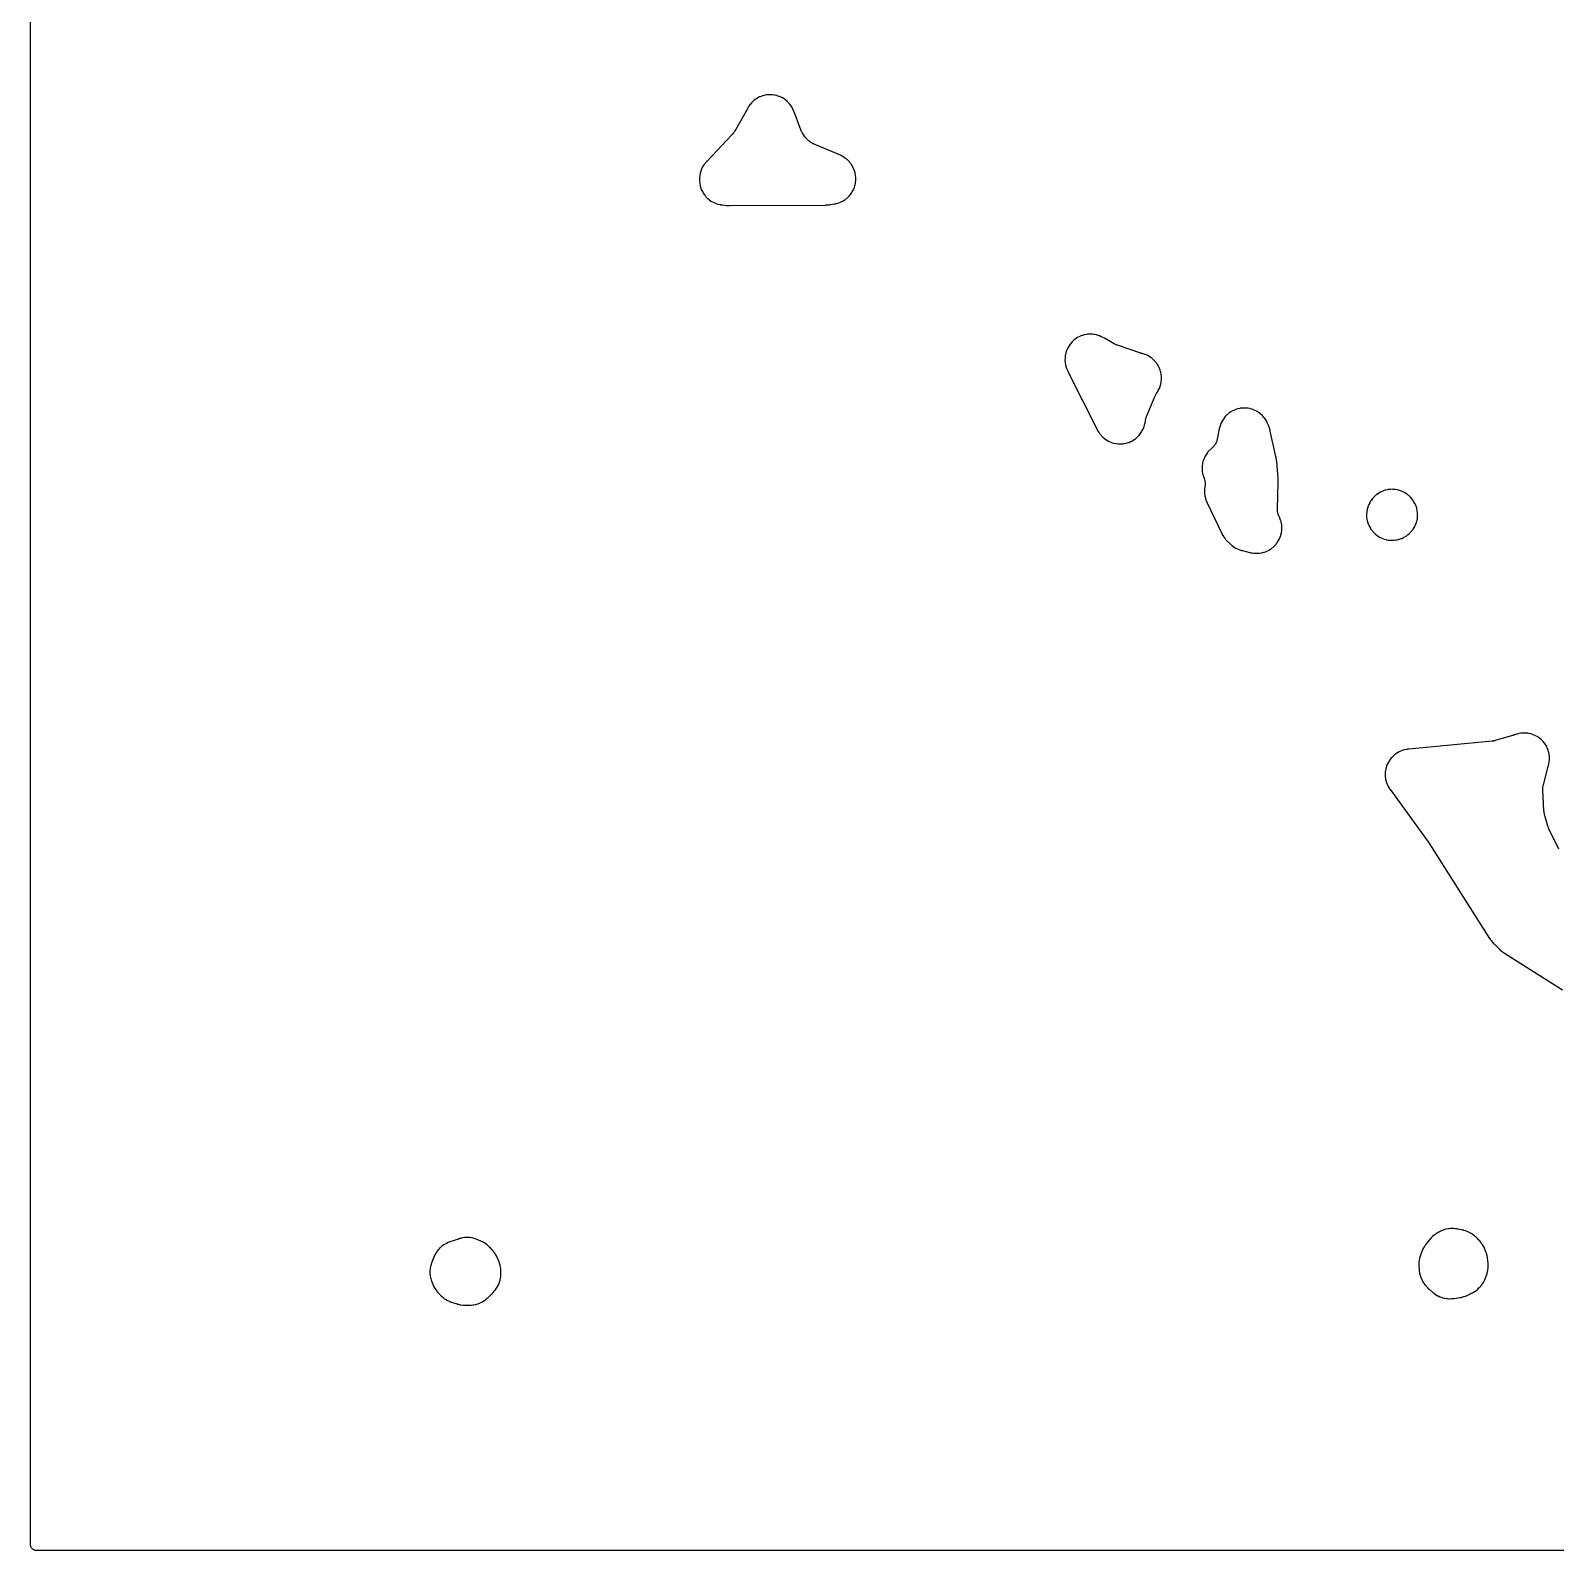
# Model space of a CAD drawing. Header units: millimetres. Extents: x 0 to 300, y 0 to 300.
# Drawn here: x -0.1 to 150.5, y -0.1 to 150 of the extents above; entities that cross this region are included whole.
import ezdxf

# ---------------------------------------------------------------- set-up
doc = ezdxf.new("R2010")
doc.units = ezdxf.units.MM
doc.layers.add('CUT', color=7, linetype='CONTINUOUS')

msp = doc.modelspace()

# ---------------------------------------------------------------- linework, layer by layer
at = {"layer": 'CUT'}
for points in [[(298.5625, -0.0625), (1.4375, -0.0625), (0.5522, -0.0625), (0.4788, -0.0589), (0.4206, -0.0503), (0.3635, -0.036), (0.3082, -0.0162), (0.255, 0.009), (0.2046, 0.0392), (0.1573, 0.0743), (0.1137, 0.1137), (0.0743, 0.1573), (0.0392, 0.2046), (0.009, 0.255), (-0.0162, 0.3082), (-0.036, 0.3635), (-0.0503, 0.4206), (-0.0589, 0.4788), (-0.0625, 0.5522), (-0.0625, 1.4375), (-0.0625, 298.5625)], [(150.8062, 69.1825), (149.7831, 71.2499), (149.7783, 71.2598), (149.774, 71.2687), (149.7566, 71.3073), (149.7268, 71.3776), (149.7149, 71.4075), (149.7045, 71.4364), (149.6815, 71.5045), (149.6689, 71.5451), (149.665, 71.5587), (149.6617, 71.5706), (149.3832, 72.5983), (149.3802, 72.6098), (149.3775, 72.6202), (149.3672, 72.665), (149.3508, 72.7461), (149.3445, 72.7805), (149.3399, 72.8134), (149.3307, 72.8909), (149.3263, 72.9368), (149.3253, 72.9522), (149.3245, 72.9655), (149.2139, 75.0481), (149.2133, 75.0598), (149.213, 75.0674), (149.2124, 75.1181), (149.2136, 75.1918), (149.2187, 75.2742), (149.2247, 75.3296), (149.2361, 75.4047), (149.2471, 75.4614), (149.257, 75.5062), (149.2606, 75.5203), (149.2638, 75.5329), (149.7435, 77.3514), (149.7463, 77.3619), (149.7533, 77.3873), (149.7567, 77.3993), (149.759, 77.4077), (149.7825, 77.497), (149.7861, 77.511), (149.7991, 77.566), (149.8052, 77.5942), (149.8394, 77.7764), (149.8473, 77.8337), (149.8636, 78.0159), (149.8659, 78.0736), (149.8646, 78.2565), (149.8614, 78.3142), (149.8425, 78.4961), (149.8337, 78.5533), (149.7974, 78.7325), (149.7832, 78.7885), (149.7297, 78.9634), (149.7102, 79.0178), (149.6402, 79.1868), (149.6155, 79.2391), (149.5295, 79.4004), (149.4999, 79.4501), (149.3988, 79.6025), (149.3646, 79.6491), (149.2493, 79.791), (149.2107, 79.8341), (149.0822, 79.9642), (149.0397, 80.0034), (148.8993, 80.1206), (148.8532, 80.1555), (148.7022, 80.2586), (148.6529, 80.2889), (148.4927, 80.377), (148.4408, 80.4024), (148.2728, 80.4747), (148.2186, 80.495), (148.0445, 80.5507), (147.9886, 80.5657), (147.8099, 80.6045), (147.7529, 80.614), (147.5713, 80.6353), (147.5136, 80.6393), (147.3308, 80.6431), (147.273, 80.6415), (147.0906, 80.6277), (147.0332, 80.6205), (146.8531, 80.5892), (146.7967, 80.5766), (146.6179, 80.5274), (146.5902, 80.519), (146.5366, 80.5014), (146.5229, 80.4967), (146.4343, 80.4653), (146.4207, 80.4603), (146.4034, 80.4537), (146.3914, 80.4492), (146.3633, 80.4389), (146.3512, 80.4346), (146.3466, 80.433), (146.3354, 80.4292), (146.3091, 80.4203), (146.2978, 80.4166), (146.284, 80.4122), (146.2727, 80.4087), (146.2462, 80.4006), (146.2348, 80.3972), (144.5234, 79.8981), (144.5132, 79.8952), (144.504, 79.8927), (144.4643, 79.8826), (144.3924, 79.866), (144.362, 79.8596), (144.3327, 79.8545), (144.2641, 79.8438), (144.2233, 79.8384), (144.2097, 79.837), (144.1979, 79.8358), (135.9729, 79.0496), (135.9579, 79.0479), (135.8609, 79.0362), (135.846, 79.0342), (135.788, 79.0257), (135.7583, 79.0206), (135.5694, 78.9832), (135.5111, 78.9686), (135.3294, 78.9132), (135.2728, 78.8928), (135.0975, 78.8196), (135.0433, 78.7936), (134.8762, 78.7032), (134.8249, 78.672), (134.6677, 78.5653), (134.6197, 78.5291), (134.474, 78.4072), (134.4299, 78.3664), (134.2971, 78.2305), (134.2572, 78.1855), (134.1387, 78.037), (134.1036, 77.9882), (134.0005, 77.8287), (133.9704, 77.7766), (133.8838, 77.6075), (133.8591, 77.5527), (133.7899, 77.3758), (133.7708, 77.3188), (133.7196, 77.1359), (133.7063, 77.0773), (133.6736, 76.8901), (133.6662, 76.8305), (133.6525, 76.641), (133.6511, 76.5809), (133.6564, 76.391), (133.661, 76.3311), (133.6852, 76.1426), (133.6959, 76.0835), (133.7388, 75.8984), (133.7553, 75.8406), (133.8166, 75.6608), (133.8388, 75.6049), (133.9177, 75.4321), (133.9454, 75.3788), (134.0425, 75.2124), (134.0583, 75.1869), (134.0904, 75.1377), (134.0988, 75.1253), (134.1543, 75.0449), (134.163, 75.0326), (137.8851, 69.9154), (137.8884, 69.9107), (137.8962, 69.8999), (137.8995, 69.8952), (137.9076, 69.8839), (137.9116, 69.8782), (137.9209, 69.8648), (137.9248, 69.8591), (137.9281, 69.8544), (137.9321, 69.8485), (137.9413, 69.8347), (137.9448, 69.8296), (137.952, 69.8186), (137.9623, 69.8027), (137.9669, 69.7956), (143.9631, 60.3636), (143.9723, 60.3496), (144.0332, 60.2594), (144.0428, 60.2457), (144.0808, 60.1926), (144.1011, 60.166), (144.2375, 59.9966), (144.2592, 59.9711), (144.3029, 59.9226), (144.3143, 59.9103), (144.3894, 59.8316), (144.4011, 59.8196), (144.8951, 59.3297), (144.9068, 59.3183), (144.9843, 59.2456), (144.9963, 59.2346), (145.044, 59.1922), (145.069, 59.1712), (145.2351, 59.039), (145.2612, 59.0193), (145.3132, 58.9824), (145.3266, 58.9731), (145.4148, 58.9139), (145.4285, 58.905), (151.1407, 55.2968)]]:
    msp.add_lwpolyline(points, dxfattribs=at)
for points in [[(65.9886, 134.9375), (65.9968, 134.8801), (66.0315, 134.7), (66.0452, 134.6437), (66.0972, 134.4678), (66.1163, 134.413), (66.1849, 134.243), (66.2092, 134.1903), (66.294, 134.0277), (66.3232, 133.9777), (66.4233, 133.824), (66.4573, 133.777), (66.5717, 133.6337), (66.61, 133.5902), (66.7378, 133.4586), (66.7801, 133.419), (66.92, 133.3004), (66.966, 133.265), (67.1166, 133.1605), (67.1658, 133.1297), (67.3258, 133.0402), (67.3777, 133.0144), (67.5457, 132.9407), (67.5998, 132.92), (67.7741, 132.8629), (67.83, 132.8475), (68.0114, 132.807), (68.0399, 132.8013), (68.0957, 132.7917), (68.11, 132.7894), (68.2033, 132.7755), (68.2176, 132.7735), (68.4622, 132.7432), (68.4815, 132.7412), (68.6069, 132.7297), (68.6262, 132.7283), (68.784, 132.719), (68.8033, 132.7182), (68.9292, 132.7149), (68.9486, 132.7147), (78.3933, 132.7708), (78.4046, 132.771), (78.4835, 132.773), (78.4952, 132.7734), (78.5469, 132.7757), (78.5718, 132.7773), (78.7267, 132.7906), (78.7505, 132.7932), (78.7918, 132.7984), (78.803, 132.7999), (78.8803, 132.8112), (78.8927, 132.8131), (79.2598, 132.8745), (79.2747, 132.8772), (79.3701, 132.8956), (79.3847, 132.8986), (79.4418, 132.9111), (79.4709, 132.9183), (79.6559, 132.9686), (79.7128, 132.9872), (79.8894, 133.0548), (79.9441, 133.0789), (80.1132, 133.1638), (80.1652, 133.1932), (80.325, 133.2945), (80.3738, 133.329), (80.5227, 133.4456), (80.5679, 133.4849), (80.7044, 133.6158), (80.7454, 133.6593), (80.8682, 133.8031), (80.9048, 133.8505), (81.0126, 134.0058), (81.0442, 134.0566), (81.1361, 134.222), (81.1625, 134.2756), (81.2374, 134.4493), (81.2584, 134.5053), (81.3156, 134.6856), (81.3309, 134.7434), (81.3699, 134.9285), (81.3793, 134.9876), (81.3997, 135.1756), (81.4032, 135.2353), (81.4048, 135.4244), (81.4023, 135.4842), (81.385, 135.6725), (81.3766, 135.7318), (81.3407, 135.9174), (81.3264, 135.9755), (81.2721, 136.1567), (81.2521, 136.2131), (81.1801, 136.388), (81.1546, 136.4421), (81.0655, 136.6089), (81.0348, 136.6602), (80.9295, 136.8174), (80.8938, 136.8654), (80.7734, 137.0112), (80.7331, 137.0554), (80.5969, 137.1904), (80.5752, 137.211), (80.5317, 137.25), (80.5204, 137.2598), (80.4464, 137.3229), (80.4349, 137.3325), (80.4259, 137.3398), (80.4147, 137.3487), (80.3413, 137.4053), (80.3299, 137.4139), (80.285, 137.4469), (80.2617, 137.4633), (80.1093, 137.5644), (80.0604, 137.5937), (79.8991, 137.6799), (79.8737, 137.6928), (79.8234, 137.7167), (79.8104, 137.7227), (79.7257, 137.7605), (79.7126, 137.7661), (77.2809, 138.7829), (77.2687, 138.7881), (77.2485, 138.7969), (77.2005, 138.8196), (77.1203, 138.8603), (77.0852, 138.8791), (77.0816, 138.8811), (77.0474, 138.9015), (76.9711, 138.9491), (76.9269, 138.9786), (76.9089, 138.9914), (76.8981, 138.9991), (76.7912, 139.0774), (76.7813, 139.0848), (76.7648, 139.0972), (76.726, 139.1282), (76.6764, 139.1701), (76.6128, 139.2293), (76.552, 139.2916), (76.4944, 139.3567), (76.4537, 139.4073), (76.4237, 139.4469), (76.4117, 139.4636), (76.4045, 139.4738), (76.1635, 139.8204), (76.1582, 139.8282), (76.1494, 139.8411), (76.1289, 139.8727), (76.1029, 139.9146), (76.0703, 139.9717), (76.0397, 140.0303), (76.0113, 140.0897), (75.9917, 140.1349), (75.9775, 140.1697), (75.9719, 140.1843), (75.9685, 140.1931), (75.3027, 141.9799), (75.2974, 141.9937), (75.2616, 142.083), (75.2559, 142.0967), (75.2331, 142.1497), (75.2207, 142.1766), (75.1373, 142.3469), (75.1087, 142.3987), (75.0103, 142.5578), (74.9767, 142.6065), (74.8631, 142.7551), (74.8249, 142.8003), (74.6972, 142.937), (74.6548, 142.9782), (74.5142, 143.1017), (74.4679, 143.1385), (74.3159, 143.2475), (74.2662, 143.2796), (74.1042, 143.3731), (74.0516, 143.4001), (73.8811, 143.4772), (73.8261, 143.4989), (73.6489, 143.5588), (73.592, 143.575), (73.4098, 143.6172), (73.3515, 143.6277), (73.166, 143.6518), (73.107, 143.6565), (72.9201, 143.6621), (72.8609, 143.661), (72.6743, 143.6482), (72.6155, 143.6413), (72.4311, 143.6102), (72.3733, 143.5975), (72.1928, 143.5483), (72.1366, 143.53), (71.9618, 143.4633), (71.9076, 143.4396), (71.7403, 143.356), (71.6887, 143.327), (71.5304, 143.2274), (71.4819, 143.1934), (71.3342, 143.0787), (71.2893, 143.0402), (71.1536, 142.9114), (71.1127, 142.8687), (70.9903, 142.7272), (70.9539, 142.6806), (70.8445, 142.5256), (70.8281, 142.501), (70.7971, 142.4523), (70.7894, 142.4397), (70.7399, 142.3572), (70.7324, 142.3444), (69.4436, 140.0718), (69.4369, 140.0602), (69.4256, 140.0409), (69.3969, 139.9952), (69.3461, 139.9194), (69.3228, 139.8864), (69.3203, 139.883), (69.2956, 139.851), (69.2382, 139.7801), (69.203, 139.7392), (69.1879, 139.7227), (69.1787, 139.7128), (66.6853, 137.0658), (66.6758, 137.0554), (66.6145, 136.9872), (66.6052, 136.9766), (66.5693, 136.9348), (66.5515, 136.9129), (66.4404, 136.7702), (66.4078, 136.7241), (66.312, 136.5737), (66.2839, 136.5247), (66.2026, 136.366), (66.1793, 136.3146), (66.1132, 136.1489), (66.0948, 136.0956), (66.0446, 135.9244), (66.0313, 135.8696), (65.9974, 135.6944), (65.9893, 135.6386), (65.9718, 135.4586), (65.9697, 135.4305), (65.9689, 135.4138), (65.9682, 135.3852), (65.9677, 135.1993), (65.9683, 135.1707), (65.9692, 135.1515), (65.9712, 135.1226)], [(102.0991, 117.0066), (102.112, 116.9492), (102.1616, 116.7701), (102.18, 116.7142), (102.2478, 116.5384), (102.259, 116.5112), (102.2823, 116.4587), (102.2884, 116.4453), (102.3293, 116.3589), (102.3357, 116.3457), (105.2188, 110.6132), (105.2257, 110.5999), (105.2714, 110.5143), (105.2786, 110.5012), (105.3074, 110.4505), (105.3228, 110.4249), (105.4254, 110.2632), (105.4599, 110.2144), (105.5765, 110.0658), (105.6156, 110.0207), (105.7464, 109.8845), (105.7898, 109.8435), (105.9335, 109.7209), (105.9808, 109.6844), (106.136, 109.5768), (106.1867, 109.5452), (106.3518, 109.4535), (106.4054, 109.4271), (106.5787, 109.3522), (106.6347, 109.3313), (106.8147, 109.2741), (106.8724, 109.2588), (107.0572, 109.2197), (107.1162, 109.2103), (107.3039, 109.1898), (107.3635, 109.1863), (107.5524, 109.1846), (107.6121, 109.187), (107.8002, 109.2041), (107.8593, 109.2124), (108.0448, 109.2481), (108.1028, 109.2623), (108.2838, 109.3162), (108.3401, 109.3361), (108.5148, 109.4078), (108.5689, 109.4332), (108.7356, 109.5219), (108.7869, 109.5525), (108.944, 109.6574), (108.992, 109.693), (109.1378, 109.8129), (109.182, 109.8531), (109.3153, 109.9869), (109.3552, 110.0313), (109.4745, 110.1777), (109.5099, 110.2259), (109.614, 110.3834), (109.6444, 110.4349), (109.7323, 110.602), (109.7575, 110.6562), (109.8283, 110.8312), (109.848, 110.8877), (109.9018, 111.0714), (109.9095, 111.1003), (109.9231, 111.157), (109.9264, 111.1716), (109.9467, 111.2665), (109.9496, 111.2812), (109.9917, 111.5055), (109.9939, 111.5171), (109.9978, 111.5363), (110.0083, 111.5823), (110.0282, 111.6598), (110.0377, 111.6939), (110.0387, 111.6974), (110.0495, 111.7312), (110.0754, 111.8068), (110.0919, 111.8511), (110.0992, 111.8693), (110.1037, 111.8802), (110.9608, 113.9341), (110.9647, 113.9432), (110.9712, 113.9584), (110.9877, 113.9945), (111.017, 114.0551), (111.0305, 114.0818), (111.0319, 114.0846), (111.0462, 114.1107), (111.0795, 114.1693), (111.0999, 114.2034), (111.1087, 114.2174), (111.114, 114.2258), (111.1452, 114.2741), (111.1528, 114.2864), (111.2018, 114.3665), (111.2091, 114.3789), (111.2373, 114.4278), (111.2512, 114.4531), (111.336, 114.6177), (111.3599, 114.6703), (111.4276, 114.8399), (111.4464, 114.8945), (111.4974, 115.0698), (111.5108, 115.126), (111.5447, 115.3054), (111.5527, 115.3626), (111.5692, 115.5445), (111.5717, 115.6022), (111.5706, 115.7848), (111.5675, 115.8425), (111.5489, 116.0242), (111.5403, 116.0813), (111.5043, 116.2603), (111.4902, 116.3163), (111.4371, 116.491), (111.4177, 116.5454), (111.3481, 116.7143), (111.3236, 116.7665), (111.2381, 116.9279), (111.2086, 116.9776), (111.108, 117.13), (111.0739, 117.1766), (110.9591, 117.3186), (110.9207, 117.3617), (110.7927, 117.492), (110.7503, 117.5312), (110.6105, 117.6486), (110.5645, 117.6836), (110.414, 117.787), (110.3649, 117.8174), (110.2051, 117.9058), (110.1533, 117.9314), (109.9858, 118.0041), (109.9318, 118.0245), (109.7556, 118.0815), (109.7279, 118.0897), (109.665, 118.1068), (109.6582, 118.1086), (109.6097, 118.1212), (109.603, 118.1229), (109.5877, 118.1266), (109.5635, 118.1329), (109.5054, 118.149), (109.468, 118.1602), (109.445, 118.1676), (109.4333, 118.1715), (107.2293, 118.9178), (107.2194, 118.9213), (107.203, 118.927), (107.1639, 118.9418), (107.0982, 118.9684), (107.0694, 118.9807), (107.0663, 118.982), (107.0379, 118.9953), (106.9743, 119.0264), (106.9371, 119.0456), (106.9219, 119.054), (106.9127, 119.059), (105.9338, 119.6097), (105.8213, 119.673), (105.8084, 119.6801), (105.724, 119.7249), (105.7109, 119.7316), (105.71, 119.7321), (105.6595, 119.7573), (105.6329, 119.7698), (105.4604, 119.8457), (105.4055, 119.8667), (105.2288, 119.9245), (105.1721, 119.9401), (104.9906, 119.9803), (104.9326, 119.9902), (104.748, 120.0125), (104.6894, 120.0167), (104.5035, 120.0208), (104.4447, 120.0193), (104.2594, 120.0052), (104.201, 119.9979), (104.0179, 119.9657), (103.9605, 119.9527), (103.7815, 119.9028), (103.7257, 119.8842), (103.5523, 119.817), (103.4986, 119.793), (103.3327, 119.7092), (103.2816, 119.6801), (103.1247, 119.5804), (103.0767, 119.5465), (102.9303, 119.4319), (102.8858, 119.3934), (102.7513, 119.265), (102.7108, 119.2224), (102.5896, 119.0815), (102.5534, 119.0351), (102.4465, 118.883), (102.4151, 118.8333), (102.3237, 118.6714), (102.2973, 118.6189), (102.2221, 118.4488), (102.2009, 118.394), (102.1427, 118.2174), (102.1271, 118.1607), (102.0865, 117.9793), (102.0764, 117.9214), (102.0538, 117.7368), (102.0495, 117.6782), (102.0449, 117.4923), (102.0464, 117.4336), (102.0601, 117.2481), (102.0673, 117.1898)], [(115.6309, 106.2641), (115.6442, 106.205), (115.6958, 106.0207), (115.715, 105.9633), (115.7718, 105.8183), (115.786, 105.7794), (115.8105, 105.7075), (115.8335, 105.6279), (115.8463, 105.5743), (115.8619, 105.4929), (115.8698, 105.4383), (115.8778, 105.3559), (115.8807, 105.3008), (115.8811, 105.2179), (115.8788, 105.1628), (115.8716, 105.0803), (115.8616, 105.0051), (115.8551, 104.9641), (115.8345, 104.8498), (115.8266, 104.7879), (115.8118, 104.591), (115.8104, 104.5286), (115.8161, 104.3313), (115.8212, 104.2691), (115.8474, 104.0735), (115.859, 104.0121), (115.9054, 103.8202), (115.9232, 103.7604), (115.9903, 103.5718), (116.0015, 103.5427), (116.0249, 103.4864), (116.031, 103.472), (116.0724, 103.3793), (116.079, 103.3652), (117.5182, 100.3529), (117.5247, 100.3397), (117.5681, 100.2544), (117.5749, 100.2414), (117.6022, 100.1908), (117.6168, 100.1652), (117.7144, 100.0038), (117.7473, 99.9549), (117.8588, 99.8059), (117.8963, 99.7605), (118.0235, 99.6212), (118.0439, 99.6), (118.0847, 99.5595), (118.0953, 99.5493), (118.1649, 99.4835), (118.1757, 99.4736), (118.3979, 99.2737), (118.4089, 99.264), (118.4816, 99.2019), (118.4929, 99.1924), (118.5374, 99.1561), (118.5607, 99.1381), (118.7125, 99.0264), (118.7616, 98.9939), (118.9215, 98.8988), (118.9734, 98.8713), (119.1419, 98.7924), (119.1963, 98.7701), (119.374, 98.7072), (119.402, 98.698), (119.457, 98.6815), (119.4712, 98.6775), (119.5634, 98.6523), (119.5777, 98.6486), (120.3009, 98.4701), (120.3153, 98.4667), (120.4093, 98.4459), (120.4238, 98.4429), (120.4805, 98.4318), (120.5097, 98.4269), (120.6976, 98.3998), (120.7565, 98.3942), (120.9435, 98.3859), (121.0028, 98.3862), (121.1897, 98.3963), (121.2486, 98.4024), (121.4336, 98.4309), (121.4916, 98.4428), (121.6729, 98.4894), (121.7294, 98.507), (121.9053, 98.5712), (121.9598, 98.5943), (122.1284, 98.6755), (122.1805, 98.7038), (122.3403, 98.8013), (122.3892, 98.8346), (122.5386, 98.9474), (122.5841, 98.9854), (122.7217, 99.1123), (122.7631, 99.1546), (122.8875, 99.2944), (122.9246, 99.3406), (123.0346, 99.4921), (123.067, 99.5416), (123.1616, 99.7032), (123.1889, 99.7557), (123.267, 99.9258), (123.2891, 99.9808), (123.3501, 100.1578), (123.3666, 100.2146), (123.4098, 100.3968), (123.4207, 100.455), (123.4458, 100.6405), (123.4508, 100.6995), (123.4575, 100.8866), (123.4567, 100.9458), (123.4449, 101.1326), (123.4382, 101.1914), (123.4081, 101.3762), (123.3957, 101.4341), (123.3475, 101.615), (123.3294, 101.6713), (123.2627, 101.849), (123.2516, 101.8765), (123.2286, 101.9295), (123.2226, 101.9431), (123.1811, 102.0327), (123.1806, 102.034), (123.1689, 102.0597), (123.1353, 102.1371), (123.1045, 102.2188), (123.0866, 102.2741), (123.0639, 102.3584), (123.0514, 102.4152), (123.037, 102.5014), (123.0301, 102.5591), (123.024, 102.6462), (123.0224, 102.7262), (123.0225, 102.7699), (123.094, 105.3652), (123.0942, 105.3814), (123.0943, 105.4862), (123.0941, 105.5024), (123.0906, 105.6339), (123.09, 105.65), (123.0844, 105.7547), (123.0833, 105.7708), (122.95, 107.4334), (122.948, 107.4542), (122.9324, 107.5894), (122.9296, 107.6102), (122.9041, 107.779), (122.9006, 107.7997), (122.8756, 107.9335), (122.8714, 107.954), (122.3133, 110.4536), (122.3098, 110.4684), (122.2859, 110.564), (122.282, 110.5787), (122.2662, 110.6358), (122.2574, 110.6648), (122.1952, 110.8519), (122.1849, 110.8804), (122.1634, 110.9356), (122.1577, 110.9497), (122.1196, 111.0406), (122.1136, 111.0546), (122.0481, 111.2005), (122.042, 111.2137), (122.0012, 111.299), (121.9947, 111.3121), (121.969, 111.3627), (121.9552, 111.3883), (121.8627, 111.5502), (121.8314, 111.5992), (121.7252, 111.7493), (121.6893, 111.7951), (121.569, 111.9342), (121.5289, 111.9763), (121.3957, 112.1031), (121.3517, 112.1412), (121.2069, 112.2545), (121.1594, 112.2881), (121.0043, 112.3868), (120.9538, 112.4156), (120.7898, 112.4989), (120.7367, 112.5227), (120.5655, 112.5897), (120.5103, 112.6083), (120.3334, 112.6584), (120.2767, 112.6715), (120.0958, 112.7042), (120.0381, 112.7118), (119.8548, 112.7269), (119.7967, 112.7288), (119.6128, 112.7261), (119.5548, 112.7224), (119.3721, 112.7019), (119.3146, 112.6926), (119.1347, 112.6544), (119.0785, 112.6396), (118.9031, 112.5842), (118.8486, 112.5641), (118.6794, 112.492), (118.6271, 112.4666), (118.4657, 112.3785), (118.416, 112.3481), (118.2639, 112.2448), (118.2175, 112.2098), (118.0761, 112.0922), (118.0332, 112.0529), (117.9039, 111.9222), (117.865, 111.8789), (117.749, 111.7363), (117.7145, 111.6894), (117.6128, 111.5362), (117.583, 111.4862), (117.4966, 111.3239), (117.4718, 111.2713), (117.4015, 111.1014), (117.3819, 111.0466), (117.3277, 110.8682), (117.3199, 110.8402), (117.3061, 110.7851), (117.3027, 110.771), (117.2818, 110.6788), (117.2788, 110.6645), (117.0754, 109.6517), (117.0655, 109.6081), (117.0455, 109.5287), (117.0193, 109.4432), (116.999, 109.3873), (116.9645, 109.3049), (116.9388, 109.2512), (116.8962, 109.1726), (116.8653, 109.1218), (116.8152, 109.0478), (116.7794, 109.0002), (116.7222, 108.9316), (116.6819, 108.8878), (116.6181, 108.8252), (116.5569, 108.7708), (116.5228, 108.7419), (116.4984, 108.7223), (116.473, 108.7008), (116.3327, 108.5745), (116.2898, 108.5318), (116.1611, 108.39), (116.1227, 108.3432), (116.009, 108.1892), (115.9755, 108.1388), (115.8779, 107.9741), (115.8497, 107.9205), (115.7691, 107.7469), (115.7465, 107.6907), (115.6838, 107.5098), (115.6669, 107.4517), (115.6229, 107.2654), (115.6119, 107.2058), (115.5869, 107.016), (115.582, 106.9557), (115.5762, 106.7643), (115.5774, 106.7038), (115.5909, 106.5128), (115.5982, 106.4527)], [(131.8469, 101.7701), (131.857, 101.7122), (131.898, 101.5307), (131.9138, 101.474), (131.9723, 101.2975), (131.9936, 101.2426), (132.0692, 101.0726), (132.0957, 101.0201), (132.1875, 100.8584), (132.2191, 100.8087), (132.3263, 100.6567), (132.3626, 100.6104), (132.4842, 100.4696), (132.5248, 100.4271), (132.6596, 100.2989), (132.7042, 100.2605), (132.8509, 100.1462), (132.8991, 100.1123), (133.0563, 100.0129), (133.1075, 99.984), (133.2737, 99.9004), (133.3275, 99.8766), (133.5011, 99.8098), (133.557, 99.7914), (133.7363, 99.7418), (133.7937, 99.729), (133.977, 99.6972), (134.0354, 99.6901), (134.2209, 99.6764), (134.2797, 99.675), (134.4657, 99.6796), (134.5243, 99.684), (134.7115, 99.7071), (134.7406, 99.7114), (134.7599, 99.7148), (134.7887, 99.7205), (134.9749, 99.7623), (135.0034, 99.7694), (135.0219, 99.7746), (135.0499, 99.7831), (135.2284, 99.842), (135.2831, 99.863), (135.4526, 99.938), (135.505, 99.9644), (135.6664, 100.0555), (135.716, 100.0868), (135.8677, 100.1933), (135.914, 100.2293), (136.0546, 100.3501), (136.0971, 100.3905), (136.2252, 100.5244), (136.2637, 100.5687), (136.3781, 100.7145), (136.412, 100.7624), (136.5117, 100.9186), (136.5408, 100.9696), (136.6247, 101.1348), (136.6487, 101.1883), (136.7161, 101.361), (136.7347, 101.4166), (136.7849, 101.595), (136.798, 101.6522), (136.8306, 101.8346), (136.8381, 101.8928), (136.8527, 102.0776), (136.8545, 102.1362), (136.851, 102.3215), (136.847, 102.38), (136.8254, 102.5641), (136.8158, 102.622), (136.7764, 102.8031), (136.7611, 102.8597), (136.7042, 103.0361), (136.6835, 103.0909), (136.6096, 103.261), (136.5836, 103.3135), (136.4935, 103.4755), (136.4626, 103.5253), (136.3556, 103.6798), (136.3383, 103.7035), (136.3321, 103.7117), (136.3136, 103.7346), (136.1898, 103.8806), (136.1702, 103.9026), (136.1624, 103.9109), (136.1417, 103.932), (136.0052, 104.064), (135.9607, 104.103), (135.8139, 104.2193), (135.7657, 104.2538), (135.6082, 104.355), (135.5569, 104.3846), (135.3901, 104.4698), (135.3361, 104.4941), (135.1618, 104.5625), (135.1057, 104.5814), (134.9254, 104.6323), (134.8677, 104.6455), (134.6834, 104.6784), (134.6246, 104.6859), (134.4379, 104.7004), (134.3787, 104.7021), (134.1915, 104.6981), (134.1324, 104.6939), (133.9465, 104.6715), (133.8881, 104.6615), (133.7053, 104.6209), (133.6482, 104.6052), (133.4703, 104.5467), (133.415, 104.5255), (133.2437, 104.4498), (133.1908, 104.4232), (133.0278, 104.3309), (132.9778, 104.2993), (132.8247, 104.1914), (132.778, 104.1549), (132.6363, 104.0325), (132.5935, 103.9916), (132.4628, 103.854), (132.4429, 103.832), (132.4316, 103.8188), (132.4129, 103.796), (132.2952, 103.6446), (132.2776, 103.6208), (132.268, 103.6071), (132.2517, 103.5826), (132.1511, 103.4231), (132.1222, 103.3719), (132.0389, 103.2056), (132.0151, 103.1517), (131.9485, 102.9781), (131.9301, 102.9222), (131.8808, 102.7428), (131.868, 102.6854), (131.8365, 102.5021), (131.8294, 102.4437), (131.816, 102.2581), (131.8146, 102.1993), (131.8195, 102.0134), (131.8239, 101.9547)], [(136.9765, 28.1784), (136.9766, 28.1627), (136.9788, 28.0604), (136.9794, 28.0446), (136.9938, 27.7456), (136.9947, 27.7314), (137.0014, 27.6387), (137.0026, 27.6245), (137.0079, 27.5689), (137.0113, 27.5405), (137.0375, 27.3592), (137.0484, 27.3031), (137.0911, 27.1275), (137.1073, 27.0727), (137.1665, 26.902), (137.1878, 26.8489), (137.2641, 26.6824), (137.2766, 26.6567), (137.3022, 26.6071), (137.3089, 26.5944), (137.3536, 26.513), (137.3606, 26.5005), (137.3762, 26.4735), (137.3847, 26.4593), (137.441, 26.3679), (137.4498, 26.354), (137.4852, 26.3), (137.504, 26.2729), (137.6296, 26.1024), (137.6716, 26.0515), (137.8152, 25.8958), (137.8382, 25.8722), (137.8845, 25.8273), (137.8965, 25.8159), (137.9756, 25.7433), (137.9879, 25.7322), (138.3229, 25.441), (138.3335, 25.432), (138.4035, 25.374), (138.4144, 25.3651), (138.4573, 25.3313), (138.4796, 25.3144), (138.6253, 25.2099), (138.6723, 25.1794), (138.825, 25.0901), (138.8745, 25.0642), (139.0349, 24.9895), (139.0866, 24.9683), (139.2521, 24.9093), (139.3062, 24.8928), (139.4824, 24.8482), (139.5102, 24.8418), (139.5152, 24.8408), (139.545, 24.8355), (139.7356, 24.8066), (139.7954, 24.8006), (139.9829, 24.7912), (140.0425, 24.7911), (140.2335, 24.8005), (140.2632, 24.8027), (140.3212, 24.8085), (140.336, 24.8101), (140.4322, 24.8221), (140.447, 24.8241), (141.0113, 24.9086), (141.0268, 24.9111), (141.127, 24.9288), (141.1423, 24.9317), (141.2022, 24.9439), (141.2327, 24.9509), (141.427, 25.0012), (141.4867, 25.02), (141.6746, 25.0901), (141.7037, 25.1019), (141.7597, 25.1262), (141.774, 25.1326), (141.8662, 25.1756), (141.8804, 25.1823), (142.1769, 25.3299), (142.1908, 25.3371), (142.281, 25.3849), (142.2948, 25.3925), (142.3481, 25.4226), (142.3751, 25.4388), (142.5448, 25.5467), (142.596, 25.5831), (142.7514, 25.7065), (142.7984, 25.7481), (142.9421, 25.889), (142.9639, 25.9116), (143.0053, 25.9567), (143.0158, 25.9684), (143.0828, 26.0454), (143.093, 26.0574), (143.1188, 26.0886), (143.1277, 26.0996), (143.1846, 26.1719), (143.1932, 26.1832), (143.2264, 26.2274), (143.2428, 26.2505), (143.3446, 26.4006), (143.3742, 26.4489), (143.4602, 26.6059), (143.4851, 26.6567), (143.5569, 26.8234), (143.5675, 26.8496), (143.587, 26.9014), (143.5918, 26.9147), (143.6222, 27.0015), (143.6267, 27.0149), (143.6676, 27.1413), (143.6724, 27.1569), (143.7024, 27.2591), (143.7068, 27.2749), (143.7231, 27.3367), (143.7306, 27.3686), (143.773, 27.5741), (143.7828, 27.6389), (143.8025, 27.8479), (143.8047, 27.8806), (143.8073, 27.9444), (143.8077, 27.9608), (143.809, 28.0673), (143.809, 28.0837), (143.8048, 28.3666), (143.8043, 28.3827), (143.8, 28.487), (143.7991, 28.503), (143.7948, 28.5656), (143.7917, 28.5976), (143.7667, 28.8019), (143.7555, 28.8651), (143.7087, 29.0656), (143.7006, 29.0967), (143.6831, 29.1569), (143.6784, 29.1723), (143.6466, 29.2717), (143.6415, 29.2869), (143.5694, 29.4934), (143.5642, 29.5075), (143.5297, 29.599), (143.5242, 29.613), (143.502, 29.6674), (143.49, 29.6949), (143.4085, 29.8696), (143.3804, 29.9228), (143.2818, 30.0884), (143.2658, 30.1139), (143.2333, 30.1628), (143.2248, 30.1752), (143.1686, 30.2552), (143.1598, 30.2674), (143.0628, 30.3985), (143.0527, 30.4118), (142.9861, 30.4969), (142.9756, 30.5098), (142.9342, 30.5598), (142.9122, 30.5848), (142.7673, 30.741), (142.7194, 30.7872), (142.558, 30.9264), (142.5322, 30.9475), (142.4808, 30.9871), (142.4675, 30.997), (142.38, 31.0606), (142.3665, 31.0702), (142.2405, 31.1566), (142.228, 31.1649), (142.1462, 31.218), (142.1335, 31.2261), (142.0836, 31.2567), (142.0576, 31.2718), (141.8889, 31.3642), (141.8349, 31.3903), (141.6603, 31.4643), (141.6039, 31.485), (141.4202, 31.542), (141.3914, 31.5501), (141.3346, 31.5647), (141.32, 31.5682), (141.225, 31.5901), (141.2103, 31.5932), (140.8184, 31.673), (140.8038, 31.6758), (140.7082, 31.6928), (140.6935, 31.6952), (140.6359, 31.704), (140.6062, 31.7077), (140.4158, 31.727), (140.3562, 31.7301), (140.1675, 31.7304), (140.1078, 31.7276), (139.92, 31.7091), (139.8609, 31.7003), (139.6758, 31.6633), (139.618, 31.6487), (139.4375, 31.5935), (139.3813, 31.5732), (139.2048, 31.4993), (139.1775, 31.487), (139.125, 31.4619), (139.1116, 31.4553), (139.0251, 31.4112), (139.0119, 31.4043), (138.8858, 31.336), (138.8726, 31.3287), (138.7873, 31.2797), (138.7743, 31.272), (138.7238, 31.2413), (138.6984, 31.2249), (138.538, 31.1159), (138.4897, 31.0794), (138.3432, 30.9565), (138.2988, 30.9154), (138.1636, 30.7764), (138.143, 30.7542), (138.104, 30.7099), (138.0941, 30.6984), (138.0311, 30.623), (138.0215, 30.6112), (137.6986, 30.2047), (137.6894, 30.1928), (137.6308, 30.1151), (137.6219, 30.103), (137.5879, 30.0555), (137.5711, 30.0307), (137.4673, 29.8692), (137.4374, 29.8173), (137.3502, 29.6462), (137.3373, 29.6192), (137.3134, 29.5658), (137.3074, 29.5521), (137.2698, 29.4623), (137.2642, 29.4484), (137.1682, 29.202), (137.1627, 29.1873), (137.128, 29.091), (137.1229, 29.0762), (137.1036, 29.0178), (137.0945, 28.9877), (137.0414, 28.7931), (137.028, 28.7316), (136.996, 28.5353), (136.9891, 28.4727), (136.9777, 28.2713), (136.9767, 28.2398)], [(39.4258, 26.8717), (39.4391, 26.8164), (39.49, 26.6417), (39.4986, 26.6146), (39.5166, 26.5622), (39.5214, 26.5488), (39.5534, 26.4623), (39.5585, 26.449), (39.6464, 26.2279), (39.6518, 26.2148), (39.688, 26.1295), (39.6938, 26.1164), (39.7168, 26.0657), (39.7292, 26.0401), (39.8124, 25.8775), (39.8408, 25.828), (39.9378, 25.6761), (39.9707, 25.6296), (40.0832, 25.4857), (40.1013, 25.4636), (40.1376, 25.4214), (40.1471, 25.4107), (40.2092, 25.342), (40.2188, 25.3315), (40.3649, 25.1774), (40.375, 25.167), (40.4415, 25.1001), (40.4519, 25.0899), (40.4928, 25.0507), (40.5143, 25.0311), (40.6547, 24.909), (40.7003, 24.8731), (40.8499, 24.7666), (40.8988, 24.7353), (41.0579, 24.6437), (41.1095, 24.6173), (41.2791, 24.5405), (41.3058, 24.5292), (41.3585, 24.5083), (41.3721, 24.5031), (41.4607, 24.4705), (41.4744, 24.4657), (41.9264, 24.3117), (41.942, 24.3066), (42.0436, 24.2751), (42.0593, 24.2704), (42.1208, 24.2532), (42.1525, 24.2452), (42.3572, 24.1996), (42.4218, 24.1888), (42.6302, 24.1658), (42.6628, 24.1631), (42.7266, 24.1595), (42.743, 24.1589), (42.8493, 24.1559), (42.8657, 24.1556), (43.2272, 24.1553), (43.2412, 24.1554), (43.3326, 24.1575), (43.3466, 24.158), (43.4014, 24.1605), (43.4295, 24.1624), (43.6088, 24.1791), (43.6645, 24.1869), (43.8391, 24.2199), (43.8938, 24.2328), (44.0645, 24.282), (44.1177, 24.3), (44.2832, 24.3649), (44.3345, 24.3879), (44.4931, 24.4679), (44.542, 24.4956), (44.6924, 24.5901), (44.7386, 24.6222), (44.8814, 24.732), (44.9033, 24.7496), (44.9452, 24.785), (44.9558, 24.7942), (45.0242, 24.8548), (45.0346, 24.8642), (45.4264, 25.2282), (45.4397, 25.2409), (45.5247, 25.3249), (45.5375, 25.338), (45.587, 25.3899), (45.6115, 25.4173), (45.7652, 25.5999), (45.788, 25.6287), (45.8307, 25.6863), (45.8414, 25.7012), (45.9096, 25.7993), (45.9199, 25.8145), (45.9351, 25.8379), (45.9428, 25.85), (45.9915, 25.9288), (45.9988, 25.941), (46.0269, 25.9891), (46.0408, 26.014), (46.1255, 26.176), (46.1495, 26.2277), (46.2175, 26.3946), (46.2365, 26.4484), (46.2884, 26.621), (46.3022, 26.6763), (46.3374, 26.8531), (46.3459, 26.9095), (46.3645, 27.0913), (46.3667, 27.1197), (46.3697, 27.1753), (46.3703, 27.1896), (46.3731, 27.2822), (46.3734, 27.2964), (46.3742, 27.409), (46.3741, 27.4241), (46.3723, 27.5219), (46.3718, 27.537), (46.3693, 27.5957), (46.3672, 27.6258), (46.3491, 27.818), (46.3405, 27.8776), (46.3038, 28.0644), (46.2892, 28.1228), (46.2332, 28.3075), (46.2237, 28.3361), (46.2039, 28.3914), (46.1986, 28.4055), (46.1632, 28.4968), (46.1576, 28.5108), (46.0422, 28.7875), (46.0367, 28.8005), (45.9993, 28.8844), (45.9934, 28.8973), (45.9698, 28.9472), (45.9571, 28.9724), (45.872, 29.1323), (45.8432, 29.1809), (45.7448, 29.33), (45.7114, 29.3756), (45.5979, 29.5168), (45.5797, 29.5383), (45.5431, 29.5797), (45.5336, 29.5901), (45.4711, 29.6575), (45.4614, 29.6677), (45.2616, 29.8729), (45.2515, 29.8832), (45.1845, 29.9487), (45.1741, 29.9587), (45.1329, 29.9971), (45.1114, 30.0163), (44.9704, 30.1358), (44.9246, 30.1709), (44.7749, 30.2748), (44.726, 30.3054), (44.5647, 30.3957), (44.5392, 30.4092), (44.4888, 30.4343), (44.4759, 30.4406), (44.391, 30.4804), (44.3779, 30.4864), (44.1022, 30.6077), (44.0894, 30.6131), (44.0056, 30.6477), (43.9926, 30.6529), (43.9418, 30.6725), (43.9155, 30.6819), (43.7459, 30.7384), (43.6923, 30.7535), (43.5205, 30.7935), (43.4657, 30.8036), (43.2909, 30.8274), (43.2354, 30.8323), (43.0592, 30.8399), (43.0035, 30.8396), (42.8273, 30.8307), (42.7718, 30.8254), (42.5973, 30.8002), (42.5425, 30.7896), (42.3688, 30.7478), (42.3418, 30.7406), (42.2895, 30.7254), (42.2761, 30.7214), (42.1897, 30.694), (42.1765, 30.6897), (41.3443, 30.4052), (41.3308, 30.4004), (41.2431, 30.3681), (41.2297, 30.363), (41.1775, 30.3423), (41.1511, 30.3311), (40.9833, 30.2551), (40.9321, 30.2289), (40.7745, 30.1385), (40.7261, 30.1075), (40.5779, 30.0024), (40.5326, 29.967), (40.3952, 29.8482), (40.3535, 29.8086), (40.228, 29.6772), (40.1904, 29.6338), (40.0781, 29.491), (40.0447, 29.4441), (39.9466, 29.2912), (39.9179, 29.2415), (39.8336, 29.0776), (39.8211, 29.0518), (39.7979, 29.0007), (39.7921, 28.9875), (39.7554, 28.9016), (39.75, 28.8883), (39.5593, 28.4097), (39.5542, 28.3965), (39.5221, 28.31), (39.5173, 28.2966), (39.4992, 28.2441), (39.4906, 28.2171), (39.4396, 28.0424), (39.4262, 27.9872), (39.3923, 27.8109), (39.3843, 27.7547), (39.3672, 27.5759), (39.3645, 27.5192), (39.3645, 27.3397), (39.3671, 27.283), (39.384, 27.1042), (39.392, 27.048)]]:
    msp.add_lwpolyline(points, close=True, dxfattribs=at)

doc.saveas('drawing.dxf')
